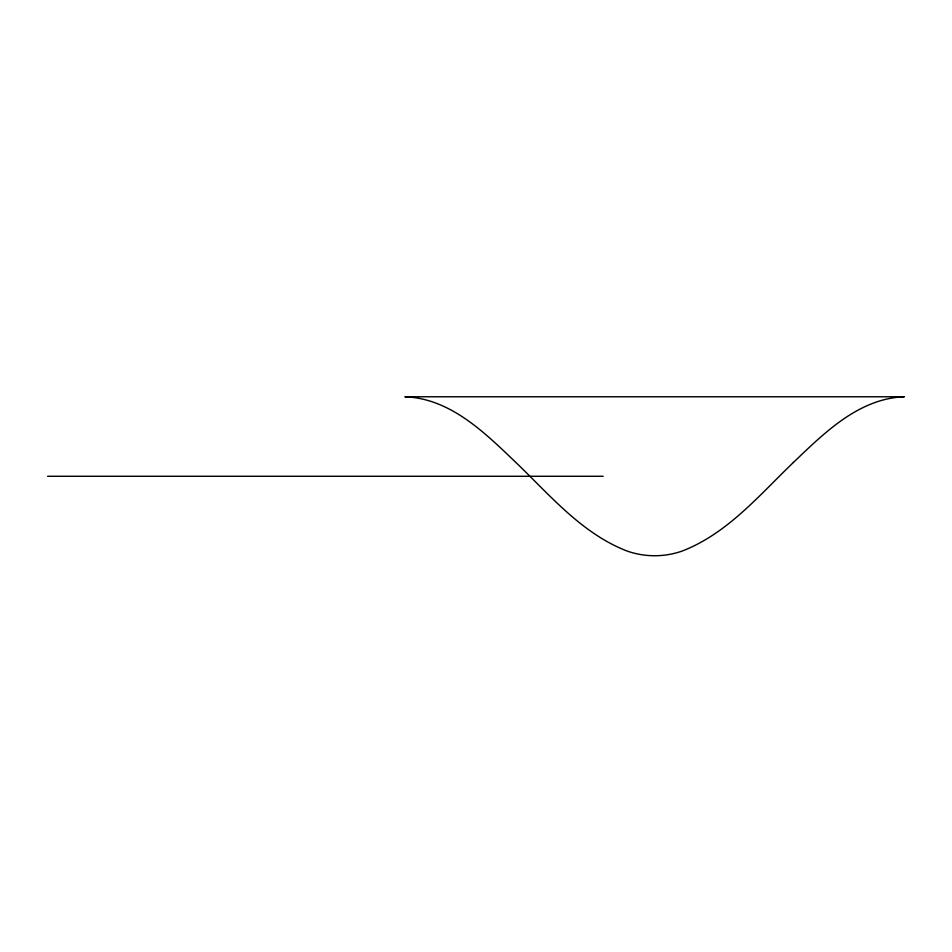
<?xml version="1.0" encoding="UTF-8"?>
<svg xmlns="http://www.w3.org/2000/svg" width="952" height="952" viewBox="0 0 952 952"><rect width="100%" height="100%" fill="white"/><g stroke="black" fill="none" stroke-linecap="round" stroke-linejoin="round"><path stroke-width="1.43" d="M47.6 476.274L603.163 476.274M793.397 462.458C759.363 495.123 727.495 533.441 682.394 550.97A83.038 83.038 0 0 1 626.892 550.97C581.779 533.441 549.923 495.123 515.889 462.458C484.901 432.874 450.451 398.412 404.886 396.77L904.4 396.77C858.835 398.412 824.372 432.874 793.397 462.458"/></g></svg>
